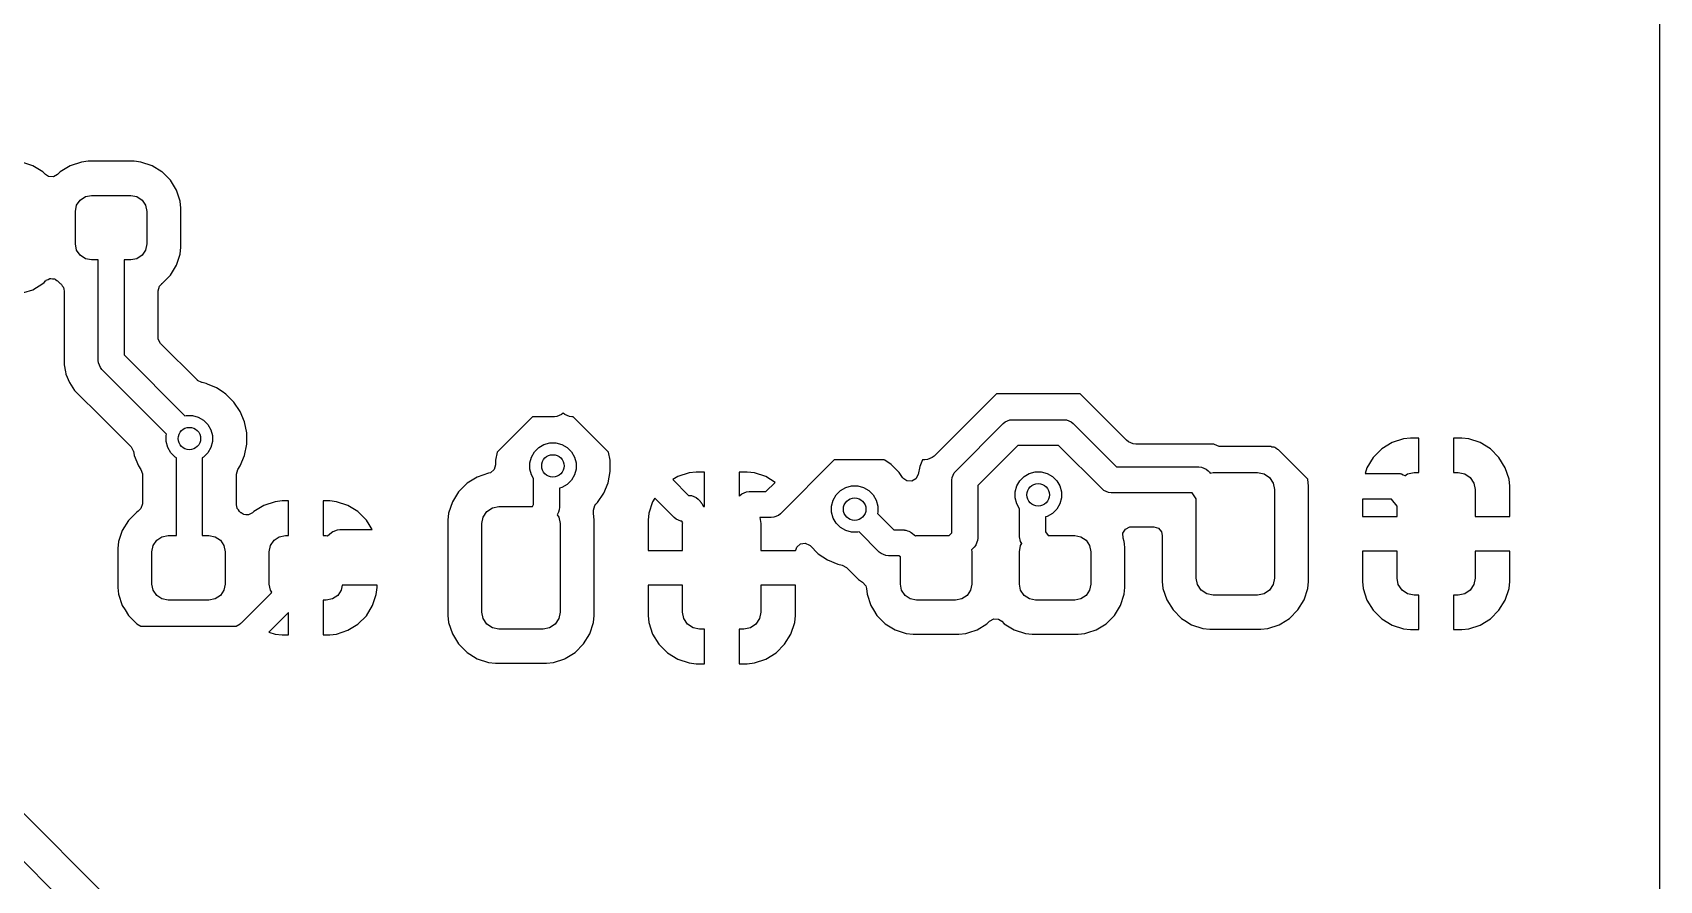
# Model space of a CAD drawing. Extents: x 2.38 to 6.32, y -6.47 to -4.51.
# Drawn here: x 5.375 to 6.316, y -5.983 to -5.492 of the extents above; entities that cross this region are included whole.
import ezdxf

# ---------------------------------------------------------------- set-up
doc = ezdxf.new("R2010")
doc.units = 0
doc.header["$MEASUREMENT"] = 0
doc.layers.add('BLACK', color=7, linetype='CONTINUOUS')

msp = doc.modelspace()

# ---------------------------------------------------------------- linework, layer by layer
at = {"layer": 'BLACK', "linetype": 'CONTINUOUS'}
for p, q in [((6.31593, -5.07293), (6.31593, -6.46844)), ((5.37476, -5.56918), (5.36831, -5.56704)), ((5.38049, -5.57271), (5.37476, -5.56918)), ((5.37476, -5.56918), (5.37476, -5.56918)), ((5.37476, -5.56918), (5.37476, -5.56918)), ((5.38054, -5.57275), (5.38049, -5.57271)), ((5.38202, -5.57422), (5.38054, -5.57275)), ((5.38054, -5.57275), (5.38054, -5.57275)), ((5.39051, -5.57275), (5.38904, -5.57422)), ((5.39629, -5.56918), (5.39051, -5.57275)), ((5.39051, -5.57275), (5.39051, -5.57275)), ((5.40274, -5.56704), (5.39629, -5.56918)), ((5.40672, -5.56664), (5.40274, -5.56704)), ((5.43323, -5.56664), (5.40672, -5.56664)), ((5.43721, -5.56704), (5.43323, -5.56664)), ((5.44366, -5.56918), (5.43721, -5.56704)), ((5.43721, -5.56704), (5.43721, -5.56704)), ((5.44939, -5.57271), (5.44366, -5.56918)), ((5.44366, -5.56918), (5.44366, -5.56918)), ((5.44366, -5.56918), (5.44366, -5.56918)), ((5.44944, -5.57275), (5.44939, -5.57271)), ((5.45424, -5.57755), (5.44944, -5.57275)), ((5.44944, -5.57275), (5.44944, -5.57275)), ((5.38379, -5.57537), (5.38202, -5.57422)), ((5.38658, -5.57556), (5.38379, -5.57537)), ((5.38904, -5.57422), (5.38658, -5.57556)), ((5.45781, -5.58333), (5.45424, -5.57755)), ((5.45424, -5.57755), (5.45424, -5.57755)), ((5.45424, -5.57755), (5.45424, -5.57755)), ((5.40002, -5.59211), (5.40205, -5.58908)), ((5.40205, -5.58908), (5.40508, -5.58705)), ((5.40508, -5.58705), (5.40866, -5.58634)), ((5.40866, -5.58634), (5.4313, -5.58634)), ((5.4313, -5.58634), (5.43487, -5.58705)), ((5.43487, -5.58705), (5.43791, -5.58908)), ((5.43791, -5.58908), (5.43993, -5.59211)), ((5.45994, -5.58978), (5.45781, -5.58333)), ((5.45781, -5.58333), (5.45781, -5.58333)), ((5.45781, -5.58333), (5.45781, -5.58333)), ((5.46035, -5.59373), (5.45994, -5.58978)), ((5.39931, -5.59569), (5.40002, -5.59211)), ((5.39931, -5.61439), (5.39931, -5.59569)), ((5.43993, -5.59211), (5.44065, -5.59569)), ((5.44065, -5.59569), (5.44065, -5.61439)), ((5.46035, -5.59376), (5.46035, -5.59373)), ((5.46035, -5.61633), (5.46035, -5.59376)), ((5.40002, -5.61797), (5.39931, -5.61439)), ((5.40205, -5.62101), (5.40002, -5.61797)), ((5.43993, -5.61797), (5.43791, -5.62101)), ((5.44065, -5.61439), (5.43993, -5.61797)), ((5.45994, -5.62031), (5.46035, -5.61633)), ((5.40508, -5.62303), (5.40205, -5.62101)), ((5.40866, -5.62374), (5.40508, -5.62303)), ((5.41248, -5.62374), (5.40866, -5.62374)), ((5.41248, -5.68181), (5.41248, -5.62374)), ((5.4313, -5.62374), (5.42748, -5.62374)), ((5.42748, -5.62374), (5.42748, -5.67871)), ((5.43487, -5.62303), (5.4313, -5.62374)), ((5.43791, -5.62101), (5.43487, -5.62303)), ((5.45424, -5.63254), (5.45781, -5.62676)), ((5.45781, -5.62676), (5.45994, -5.62031)), ((5.37476, -5.64091), (5.38054, -5.63734)), ((5.38054, -5.63734), (5.38116, -5.63672)), ((5.38116, -5.63672), (5.38202, -5.63586)), ((5.38202, -5.63586), (5.38226, -5.63573)), ((5.38226, -5.63573), (5.38242, -5.6355)), ((5.38242, -5.6355), (5.38347, -5.63507)), ((5.38347, -5.63507), (5.38447, -5.63452)), ((5.38447, -5.63452), (5.38475, -5.63454)), ((5.38475, -5.63454), (5.385, -5.63444)), ((5.385, -5.63444), (5.38612, -5.63464)), ((5.38612, -5.63464), (5.38726, -5.63472)), ((5.38726, -5.63472), (5.38755, -5.6349)), ((5.38755, -5.6349), (5.38775, -5.63494)), ((5.38775, -5.63494), (5.38862, -5.63557)), ((5.38862, -5.63557), (5.38891, -5.63574)), ((5.38891, -5.63574), (5.38898, -5.6358)), ((5.38898, -5.6358), (5.39051, -5.63734)), ((5.39051, -5.63734), (5.39084, -5.63754)), ((5.39084, -5.63754), (5.3912, -5.63788)), ((5.3912, -5.63788), (5.39167, -5.63867)), ((5.39167, -5.63867), (5.39228, -5.63936)), ((5.44718, -5.6415), (5.44797, -5.63882)), ((5.44797, -5.63882), (5.44925, -5.63756)), ((5.44921, -5.63752), (5.44944, -5.63734)), ((5.44925, -5.63756), (5.44921, -5.63752)), ((5.44944, -5.63734), (5.45424, -5.63254)), ((5.44944, -5.63734), (5.44944, -5.63734)), ((5.36956, -5.64263), (5.37476, -5.64091)), ((5.39228, -5.63936), (5.39242, -5.63994)), ((5.39242, -5.63994), (5.39262, -5.64028)), ((5.39262, -5.64028), (5.3926, -5.64075)), ((5.3926, -5.64075), (5.39277, -5.6415)), ((5.39277, -5.6415), (5.39277, -5.68449)), ((5.44718, -5.66849), (5.44718, -5.6415)), ((5.44729, -5.66955), (5.44718, -5.66849)), ((5.44863, -5.672), (5.44729, -5.66955)), ((5.46995, -5.69332), (5.44863, -5.672)), ((5.39277, -5.68449), (5.39357, -5.68848)), ((5.41262, -5.68328), (5.41248, -5.68181)), ((5.41374, -5.68598), (5.41262, -5.68328)), ((5.41467, -5.68712), (5.41374, -5.68598)), ((5.42748, -5.67871), (5.46269, -5.71392)), ((5.39357, -5.68848), (5.39357, -5.68848)), ((5.39357, -5.68848), (5.3938, -5.68968)), ((5.3938, -5.68968), (5.39382, -5.68975)), ((5.39382, -5.68975), (5.39587, -5.6947)), ((5.39587, -5.6947), (5.39885, -5.69916)), ((5.45208, -5.72453), (5.41467, -5.68712)), ((5.47002, -5.69338), (5.46995, -5.69332)), ((5.47249, -5.69468), (5.47002, -5.69338)), ((5.47269, -5.69471), (5.47249, -5.69468)), ((5.47494, -5.69516), (5.47269, -5.69471)), ((5.47582, -5.69553), (5.47494, -5.69516)), ((5.47494, -5.69516), (5.47494, -5.69516)), ((5.47494, -5.69516), (5.47494, -5.69516)), ((5.48098, -5.69766), (5.47582, -5.69553)), ((5.39885, -5.69916), (5.41519, -5.7155)), ((5.48414, -5.69978), (5.48098, -5.69766)), ((5.48642, -5.7013), (5.48414, -5.69978)), ((5.49104, -5.70592), (5.48642, -5.7013)), ((5.48642, -5.7013), (5.48642, -5.7013)), ((5.93222, -5.70116), (5.89619, -5.73719)), ((5.98068, -5.70116), (5.93222, -5.70116)), ((6.00761, -5.72808), (5.98068, -5.70116)), ((5.46269, -5.71392), (5.46349, -5.71371)), ((5.46349, -5.71371), (5.46701, -5.71371)), ((5.46701, -5.71371), (5.47042, -5.71462)), ((5.49468, -5.71136), (5.49104, -5.70592)), ((5.49104, -5.70592), (5.49104, -5.70592)), ((5.49718, -5.71741), (5.49468, -5.71136)), ((5.66381, -5.71441), (5.64336, -5.73486)), ((5.67648, -5.71441), (5.66381, -5.71441)), ((5.67794, -5.71427), (5.67648, -5.71441)), ((5.68064, -5.71315), (5.67794, -5.71427)), ((5.68156, -5.7124), (5.68064, -5.71315)), ((5.68247, -5.71315), (5.68156, -5.7124)), ((5.68518, -5.71427), (5.68247, -5.71315)), ((5.68664, -5.71441), (5.68518, -5.71427)), ((5.68742, -5.71441), (5.68664, -5.71441)), ((5.70787, -5.73486), (5.68742, -5.71441)), ((5.41519, -5.7155), (5.43148, -5.73179)), ((5.47042, -5.71462), (5.47347, -5.71638)), ((5.47347, -5.71638), (5.47596, -5.71887)), ((5.47596, -5.71887), (5.47772, -5.72192)), ((5.47772, -5.72192), (5.47864, -5.72533)), ((5.49846, -5.72382), (5.49718, -5.71741)), ((5.49846, -5.73036), (5.49846, -5.72382)), ((5.90874, -5.74585), (5.93624, -5.71835)), ((5.93624, -5.71835), (5.93737, -5.71742)), ((5.93737, -5.71742), (5.94008, -5.7163)), ((5.94008, -5.7163), (5.94154, -5.71616)), ((5.94154, -5.71616), (5.97137, -5.71616)), ((5.97137, -5.71616), (5.97283, -5.7163)), ((5.97283, -5.7163), (5.97553, -5.71742)), ((5.97553, -5.71742), (5.97667, -5.71835)), ((5.97667, -5.71835), (6.00176, -5.74345)), ((5.43148, -5.73179), (5.43282, -5.73424)), ((5.45187, -5.72533), (5.45208, -5.72453)), ((5.45187, -5.72885), (5.45187, -5.72533)), ((5.45278, -5.73226), (5.45187, -5.72885)), ((5.45454, -5.73531), (5.45278, -5.73226)), ((5.47772, -5.73226), (5.47596, -5.73531)), ((5.47864, -5.72885), (5.47772, -5.73226)), ((5.47864, -5.72533), (5.47864, -5.72885)), ((5.49718, -5.73678), (5.49846, -5.73036)), ((5.66491, -5.7347), (5.6674, -5.7322)), ((5.6674, -5.7322), (5.67045, -5.73044)), ((5.67045, -5.73044), (5.67386, -5.72953)), ((5.67386, -5.72953), (5.67738, -5.72953)), ((5.67738, -5.72953), (5.68078, -5.73044)), ((5.68078, -5.73044), (5.68384, -5.7322)), ((5.68384, -5.7322), (5.68633, -5.7347)), ((5.94465, -5.73116), (5.92154, -5.75426)), ((5.96826, -5.73116), (5.94465, -5.73116)), ((5.99335, -5.75625), (5.96826, -5.73116)), ((6.00875, -5.72902), (6.00761, -5.72808)), ((6.01145, -5.73014), (6.00875, -5.72902)), ((6.01291, -5.73028), (6.01145, -5.73014)), ((6.05815, -5.73028), (6.01291, -5.73028)), ((6.05839, -5.73047), (6.05815, -5.73028)), ((6.06109, -5.73159), (6.05839, -5.73047)), ((6.06256, -5.73174), (6.06109, -5.73159)), ((6.09103, -5.73174), (6.06256, -5.73174)), ((6.0916, -5.73197), (6.09103, -5.73174)), ((6.09288, -5.7321), (6.0916, -5.73197)), ((6.09336, -5.7323), (6.09288, -5.7321)), ((6.09397, -5.73255), (6.09336, -5.7323)), ((6.09336, -5.7323), (6.09336, -5.7323)), ((6.09497, -5.73337), (6.09397, -5.73255)), ((6.15528, -5.73305), (6.15035, -5.73798)), ((6.16122, -5.72939), (6.15528, -5.73305)), ((6.15528, -5.73305), (6.15528, -5.73305)), ((6.16784, -5.72719), (6.16122, -5.72939)), ((6.17192, -5.72678), (6.16784, -5.72719)), ((6.16784, -5.72719), (6.16784, -5.72719)), ((6.17671, -5.72678), (6.17192, -5.72678)), ((6.17671, -5.74678), (6.17671, -5.72678)), ((6.20149, -5.72678), (6.19671, -5.72678)), ((6.19671, -5.72678), (6.19671, -5.74678)), ((6.20558, -5.72719), (6.20149, -5.72678)), ((6.2122, -5.72939), (6.20558, -5.72719)), ((6.20558, -5.72719), (6.20558, -5.72719)), ((6.21814, -5.73305), (6.2122, -5.72939)), ((6.22307, -5.73798), (6.21814, -5.73305)), ((6.21814, -5.73305), (6.21814, -5.73305)), ((5.43282, -5.73424), (5.43284, -5.73433)), ((5.43284, -5.73433), (5.43332, -5.73678)), ((5.43332, -5.73678), (5.43332, -5.73678)), ((5.43332, -5.73678), (5.43332, -5.73678)), ((5.43332, -5.73678), (5.43583, -5.74282)), ((5.45703, -5.7378), (5.45454, -5.73531)), ((5.45775, -5.73822), (5.45703, -5.7378)), ((5.45775, -5.78319), (5.45775, -5.73822)), ((5.47347, -5.7378), (5.47275, -5.73822)), ((5.47275, -5.73822), (5.47275, -5.78319)), ((5.47596, -5.73531), (5.47347, -5.7378)), ((5.49468, -5.74282), (5.49718, -5.73678)), ((5.64241, -5.74229), (5.64163, -5.74497)), ((5.64336, -5.73486), (5.64241, -5.73964)), ((5.64241, -5.73964), (5.64241, -5.74229)), ((5.66223, -5.74115), (5.66315, -5.73775)), ((5.66223, -5.74468), (5.66223, -5.74115)), ((5.66315, -5.73775), (5.66491, -5.7347)), ((5.68633, -5.7347), (5.68809, -5.73775)), ((5.68809, -5.73775), (5.689, -5.74115)), ((5.689, -5.74115), (5.689, -5.74468)), ((5.70882, -5.73964), (5.70787, -5.73486)), ((5.70882, -5.74618), (5.70882, -5.73964)), ((5.83843, -5.73939), (5.80722, -5.77059)), ((5.86735, -5.73939), (5.83843, -5.73939)), ((5.86773, -5.73964), (5.86735, -5.73939)), ((5.8714, -5.74209), (5.86773, -5.73964)), ((5.87602, -5.74672), (5.8714, -5.74209)), ((5.8714, -5.74209), (5.8714, -5.74209)), ((5.88947, -5.73939), (5.88788, -5.74322)), ((5.89089, -5.73939), (5.88947, -5.73939)), ((5.89235, -5.73924), (5.89089, -5.73939)), ((5.89505, -5.73812), (5.89235, -5.73924)), ((5.89619, -5.73719), (5.89505, -5.73812)), ((6.09553, -5.7336), (6.09497, -5.73337)), ((6.11248, -5.75056), (6.09553, -5.7336)), ((6.15035, -5.73798), (6.14668, -5.74392)), ((6.15035, -5.73798), (6.15035, -5.73798)), ((6.22673, -5.74392), (6.22307, -5.73798)), ((6.22307, -5.73798), (6.22307, -5.73798)), ((5.43583, -5.74282), (5.43583, -5.74282)), ((5.43583, -5.74282), (5.43583, -5.74282)), ((5.43583, -5.74282), (5.43721, -5.74489)), ((5.43721, -5.74489), (5.43805, -5.74756)), ((5.43805, -5.74756), (5.43805, -5.74765)), ((5.43805, -5.74765), (5.43805, -5.76483)), ((5.49246, -5.74765), (5.49324, -5.74497)), ((5.49246, -5.76544), (5.49246, -5.74765)), ((5.49324, -5.74497), (5.49329, -5.7449)), ((5.49329, -5.7449), (5.49468, -5.74282)), ((5.63181, -5.74934), (5.62593, -5.75297)), ((5.63837, -5.74717), (5.63181, -5.74934)), ((5.63849, -5.74714), (5.63837, -5.74717)), ((5.63951, -5.74681), (5.63849, -5.74714)), ((5.64163, -5.74497), (5.63951, -5.74681)), ((5.66315, -5.74808), (5.66223, -5.74468)), ((5.66437, -5.75019), (5.66315, -5.74808)), ((5.66437, -5.76529), (5.66437, -5.75019)), ((5.68633, -5.75113), (5.68384, -5.75362)), ((5.68809, -5.74808), (5.68633, -5.75113)), ((5.689, -5.74468), (5.68809, -5.74808)), ((5.70755, -5.7526), (5.70882, -5.74618)), ((5.74783, -5.74907), (5.74503, -5.7508)), ((5.74503, -5.7508), (5.75415, -5.75993)), ((5.75445, -5.74688), (5.74783, -5.74907)), ((5.75854, -5.74646), (5.75445, -5.74688)), ((5.75445, -5.74688), (5.75445, -5.74688)), ((5.76332, -5.74646), (5.75854, -5.74646)), ((5.76332, -5.76646), (5.76332, -5.74646)), ((5.78811, -5.74646), (5.78332, -5.74646)), ((5.78332, -5.74646), (5.78332, -5.76047)), ((5.79219, -5.74688), (5.78811, -5.74646)), ((5.79882, -5.74907), (5.79219, -5.74688)), ((5.79219, -5.74688), (5.79219, -5.74688)), ((5.8042, -5.7524), (5.79882, -5.74907)), ((5.87797, -5.74964), (5.87602, -5.74672)), ((5.87602, -5.74672), (5.87602, -5.74672)), ((5.87818, -5.74992), (5.87797, -5.74964)), ((5.88045, -5.75156), (5.87818, -5.74992)), ((5.88324, -5.75171), (5.88045, -5.75156)), ((5.88567, -5.75032), (5.88324, -5.75171)), ((5.88696, -5.74785), (5.88567, -5.75032)), ((5.88788, -5.74322), (5.88696, -5.74785)), ((5.88788, -5.74322), (5.88788, -5.74322)), ((5.90654, -5.75115), (5.90669, -5.74969)), ((5.90654, -5.78157), (5.90654, -5.75115)), ((5.90669, -5.74969), (5.90781, -5.74699)), ((5.90781, -5.74699), (5.90874, -5.74585)), ((5.94398, -5.75449), (5.94574, -5.75144)), ((5.94574, -5.75144), (5.94823, -5.74895)), ((5.94823, -5.74895), (5.95129, -5.74719)), ((5.95129, -5.74719), (5.95469, -5.74627)), ((5.95469, -5.74627), (5.95821, -5.74627)), ((5.95821, -5.74627), (5.96162, -5.74719)), ((5.96162, -5.74719), (5.96467, -5.74895)), ((5.96467, -5.74895), (5.96716, -5.75144)), ((5.96716, -5.75144), (5.96893, -5.75449)), ((6.00176, -5.74345), (6.04943, -5.74345)), ((6.04943, -5.74345), (6.05089, -5.74359)), ((6.05089, -5.74359), (6.0536, -5.74471)), ((6.0536, -5.74471), (6.05473, -5.74565)), ((6.05473, -5.74565), (6.05502, -5.74593)), ((6.05502, -5.74593), (6.05548, -5.7465)), ((6.05548, -5.7465), (6.05594, -5.74705)), ((6.05594, -5.74705), (6.05599, -5.74713)), ((6.05599, -5.74713), (6.05777, -5.74678)), ((6.05777, -5.74678), (6.08336, -5.74678)), ((6.08336, -5.74678), (6.08713, -5.74752)), ((6.08713, -5.74752), (6.09032, -5.74966)), ((6.09032, -5.74966), (6.09246, -5.75285)), ((6.1125, -5.7506), (6.11248, -5.75056)), ((6.11291, -5.75463), (6.1125, -5.7506)), ((6.14668, -5.74392), (6.14559, -5.74723)), ((6.14559, -5.74723), (6.16441, -5.74723)), ((6.16441, -5.74723), (6.16587, -5.74737)), ((6.16587, -5.74737), (6.16624, -5.74752)), ((6.16624, -5.74752), (6.16663, -5.74756)), ((6.16663, -5.74756), (6.16758, -5.74808)), ((6.16758, -5.74808), (6.16858, -5.74849)), ((6.16858, -5.74849), (6.16863, -5.74854)), ((6.16863, -5.74854), (6.17015, -5.74752)), ((6.17015, -5.74752), (6.17391, -5.74678)), ((6.17391, -5.74678), (6.17671, -5.74678)), ((6.19671, -5.74678), (6.1995, -5.74678)), ((6.1995, -5.74678), (6.20327, -5.74752)), ((6.20327, -5.74752), (6.20646, -5.74966)), ((6.20646, -5.74966), (6.2086, -5.75285)), ((6.22893, -5.75054), (6.22673, -5.74392)), ((6.22935, -5.75463), (6.22893, -5.75054)), ((6.22893, -5.75054), (6.22893, -5.75054)), ((5.62105, -5.75785), (5.61742, -5.76373)), ((5.62593, -5.75297), (5.62105, -5.75785)), ((5.62105, -5.75785), (5.62105, -5.75785)), ((5.62593, -5.75297), (5.62593, -5.75297)), ((5.68078, -5.75539), (5.67937, -5.75577)), ((5.67937, -5.75577), (5.67937, -5.7668)), ((5.68384, -5.75362), (5.68078, -5.75539)), ((5.70141, -5.76408), (5.70504, -5.75864)), ((5.70504, -5.75864), (5.70755, -5.7526)), ((5.75415, -5.75993), (5.75433, -5.75993)), ((5.75433, -5.75993), (5.75579, -5.76007)), ((5.75579, -5.76007), (5.75849, -5.76119)), ((5.75849, -5.76119), (5.75963, -5.76213)), ((5.78332, -5.76047), (5.78381, -5.75998)), ((5.78381, -5.75998), (5.78495, -5.75905)), ((5.78495, -5.75905), (5.78498, -5.75904)), ((5.78498, -5.75904), (5.78765, -5.75793)), ((5.78765, -5.75793), (5.78911, -5.75779)), ((5.78911, -5.75779), (5.79881, -5.75779)), ((5.79881, -5.75779), (5.8042, -5.7524)), ((5.83776, -5.76272), (5.83952, -5.75967)), ((5.83952, -5.75967), (5.84201, -5.75718)), ((5.84201, -5.75718), (5.84507, -5.75541)), ((5.84507, -5.75541), (5.84847, -5.7545)), ((5.84847, -5.7545), (5.85199, -5.7545)), ((5.85199, -5.7545), (5.8554, -5.75541)), ((5.8554, -5.75541), (5.85845, -5.75718)), ((5.85845, -5.75718), (5.86094, -5.75967)), ((5.86094, -5.75967), (5.8627, -5.76272)), ((5.92154, -5.75426), (5.92154, -5.78461)), ((5.94307, -5.7579), (5.94398, -5.75449)), ((5.94307, -5.76142), (5.94307, -5.7579)), ((5.94398, -5.76482), (5.94307, -5.76142)), ((5.96893, -5.75449), (5.96984, -5.7579)), ((5.96984, -5.76142), (5.96893, -5.76482)), ((5.96984, -5.7579), (5.96984, -5.76142)), ((5.99449, -5.75718), (5.99335, -5.75625)), ((5.99719, -5.7583), (5.99449, -5.75718)), ((5.99866, -5.75845), (5.99719, -5.7583)), ((6.04553, -5.75845), (5.99866, -5.75845)), ((6.04793, -5.76201), (6.04553, -5.75845)), ((6.09246, -5.75285), (6.0932, -5.75662)), ((6.0932, -5.75662), (6.0932, -5.8078)), ((6.11291, -5.75465), (6.11291, -5.75463)), ((6.11291, -5.78188), (6.11291, -5.75465)), ((6.2086, -5.75285), (6.20935, -5.75662)), ((6.20935, -5.75662), (6.20935, -5.77221)), ((6.22935, -5.77221), (6.22935, -5.75463)), ((5.4348, -5.7696), (5.43, -5.7744)), ((5.43481, -5.7696), (5.4348, -5.7696)), ((5.43569, -5.76905), (5.43481, -5.7696)), ((5.43726, -5.76751), (5.43569, -5.76905)), ((5.43805, -5.76483), (5.43726, -5.76751)), ((5.49266, -5.76633), (5.49246, -5.76544)), ((5.49266, -5.76685), (5.49266, -5.76633)), ((5.49284, -5.76712), (5.49266, -5.76685)), ((5.49294, -5.76758), (5.49284, -5.76712)), ((5.49363, -5.76834), (5.49294, -5.76758)), ((5.49418, -5.76919), (5.49363, -5.76834)), ((5.49448, -5.76945), (5.49418, -5.76919)), ((5.49471, -5.7696), (5.49448, -5.76945)), ((5.49513, -5.77001), (5.49471, -5.7696)), ((5.49527, -5.77013), (5.49513, -5.77001)), ((5.4959, -5.77051), (5.49527, -5.77013)), ((5.49646, -5.77089), (5.4959, -5.77051)), ((5.49659, -5.77091), (5.49646, -5.77089)), ((5.50065, -5.77063), (5.49956, -5.77122)), ((5.50177, -5.77011), (5.50065, -5.77063)), ((5.50186, -5.76997), (5.50177, -5.77011)), ((5.50202, -5.76988), (5.50186, -5.76997)), ((5.50253, -5.76936), (5.50202, -5.76988)), ((5.50837, -5.76576), (5.50253, -5.76936)), ((5.50253, -5.76936), (5.50253, -5.76936)), ((5.51489, -5.7636), (5.50837, -5.76576)), ((5.51891, -5.76319), (5.51489, -5.7636)), ((5.51489, -5.7636), (5.51489, -5.7636)), ((5.52267, -5.76319), (5.51891, -5.76319)), ((5.52267, -5.78319), (5.52267, -5.76319)), ((5.54644, -5.76319), (5.54267, -5.76319)), ((5.54267, -5.76319), (5.54267, -5.78319)), ((5.55046, -5.7636), (5.54644, -5.76319)), ((5.55697, -5.76576), (5.55046, -5.7636)), ((5.55046, -5.7636), (5.55046, -5.7636)), ((5.56281, -5.76936), (5.55697, -5.76576)), ((5.56766, -5.77421), (5.56281, -5.76936)), ((5.56281, -5.76936), (5.56281, -5.76936)), ((5.61525, -5.77029), (5.61484, -5.77433)), ((5.61742, -5.76373), (5.61525, -5.77029)), ((5.61525, -5.77029), (5.61525, -5.77029)), ((5.63529, -5.77254), (5.63743, -5.76934)), ((5.63743, -5.76934), (5.64062, -5.76721)), ((5.64062, -5.76721), (5.64439, -5.76646)), ((5.64439, -5.76646), (5.66388, -5.76646)), ((5.66388, -5.76646), (5.66437, -5.76529)), ((5.67878, -5.76969), (5.67816, -5.77118)), ((5.67922, -5.76829), (5.67878, -5.76969)), ((5.67937, -5.7668), (5.67922, -5.76826)), ((5.67922, -5.76826), (5.67922, -5.76828)), ((5.67922, -5.76828), (5.67922, -5.76829)), ((5.69907, -5.76847), (5.69986, -5.76579)), ((5.69907, -5.76965), (5.69907, -5.76847)), ((5.6991, -5.77014), (5.69907, -5.76965)), ((5.69911, -5.77029), (5.6991, -5.77014)), ((5.6991, -5.77014), (5.6991, -5.77014)), ((5.69952, -5.77431), (5.69911, -5.77029)), ((5.69911, -5.77029), (5.69911, -5.77029)), ((5.69986, -5.76579), (5.70052, -5.76497)), ((5.70052, -5.76497), (5.70141, -5.76408)), ((5.7311, -5.77023), (5.73069, -5.77431)), ((5.7333, -5.76361), (5.7311, -5.77023)), ((5.7311, -5.77023), (5.7311, -5.77023)), ((5.73456, -5.76155), (5.7333, -5.76361)), ((5.74574, -5.77273), (5.73456, -5.76155)), ((5.75963, -5.76213), (5.76045, -5.76294)), ((5.76045, -5.76294), (5.76078, -5.76335)), ((5.76078, -5.76335), (5.76092, -5.76346)), ((5.76092, -5.76346), (5.76114, -5.76378)), ((5.76114, -5.76378), (5.76138, -5.76408)), ((5.76138, -5.76408), (5.76145, -5.76425)), ((5.76145, -5.76425), (5.76174, -5.76468)), ((5.76174, -5.76468), (5.7627, -5.76646)), ((5.7627, -5.76646), (5.76332, -5.76646)), ((5.80722, -5.77059), (5.80608, -5.77152)), ((5.83685, -5.76612), (5.83776, -5.76272)), ((5.83685, -5.76965), (5.83685, -5.76612)), ((5.83776, -5.77305), (5.83685, -5.76965)), ((5.8627, -5.76272), (5.86362, -5.76612)), ((5.86362, -5.76965), (5.8634, -5.77045)), ((5.8634, -5.77045), (5.87288, -5.77993)), ((5.86362, -5.76612), (5.86362, -5.76965)), ((5.94562, -5.76767), (5.94398, -5.76482)), ((5.94562, -5.78351), (5.94562, -5.76767)), ((5.96467, -5.77037), (5.96162, -5.77213)), ((5.96716, -5.76788), (5.96467, -5.77037)), ((5.96893, -5.76482), (5.96716, -5.76788)), ((6.04793, -5.8078), (6.04793, -5.76201)), ((6.14407, -5.76223), (6.14407, -5.77221)), ((6.16084, -5.76223), (6.14407, -5.76223)), ((6.16407, -5.76621), (6.16084, -5.76223)), ((6.16407, -5.77221), (6.16407, -5.76621)), ((5.42644, -5.78018), (5.4243, -5.78663)), ((5.43, -5.7744), (5.42644, -5.78018)), ((5.43, -5.7744), (5.43, -5.7744)), ((5.49677, -5.77102), (5.49659, -5.77091)), ((5.49801, -5.77111), (5.49677, -5.77102)), ((5.49923, -5.77128), (5.49801, -5.77111)), ((5.49939, -5.77121), (5.49923, -5.77128)), ((5.49956, -5.77122), (5.49939, -5.77121)), ((5.54841, -5.78086), (5.55095, -5.7798)), ((5.55095, -5.7798), (5.55241, -5.77966)), ((5.55241, -5.77966), (5.57102, -5.77966)), ((5.56766, -5.77422), (5.56766, -5.77421)), ((5.56774, -5.77433), (5.56766, -5.77422)), ((5.56927, -5.77681), (5.56774, -5.77433)), ((5.57102, -5.77966), (5.56927, -5.77681)), ((5.61484, -5.77433), (5.61484, -5.82945)), ((5.63454, -5.7763), (5.63529, -5.77254)), ((5.63454, -5.82748), (5.63454, -5.7763)), ((5.67816, -5.77118), (5.67907, -5.77254)), ((5.67907, -5.77254), (5.67982, -5.7763)), ((5.67982, -5.7763), (5.67982, -5.82748)), ((5.69952, -5.77433), (5.69952, -5.77431)), ((5.69952, -5.77444), (5.69952, -5.77433)), ((5.69952, -5.80984), (5.69952, -5.77444)), ((5.73069, -5.77431), (5.73069, -5.79189)), ((5.74688, -5.77367), (5.74574, -5.77273)), ((5.74958, -5.77479), (5.74688, -5.77367)), ((5.75018, -5.77484), (5.74958, -5.77479)), ((5.75076, -5.77591), (5.75018, -5.77484)), ((5.75069, -5.7763), (5.75076, -5.77591)), ((5.75069, -5.79189), (5.75069, -5.7763)), ((5.80192, -5.77279), (5.79526, -5.77279)), ((5.79526, -5.77279), (5.79596, -5.7763)), ((5.79596, -5.7763), (5.79596, -5.79189)), ((5.80338, -5.77264), (5.80192, -5.77279)), ((5.80608, -5.77152), (5.80338, -5.77264)), ((5.83952, -5.7761), (5.83776, -5.77305)), ((5.84201, -5.7786), (5.83952, -5.7761)), ((5.84507, -5.78036), (5.84201, -5.7786)), ((5.87288, -5.77993), (5.87836, -5.77993)), ((5.87836, -5.77993), (5.87869, -5.77996)), ((5.87869, -5.77996), (5.87883, -5.77994)), ((5.87883, -5.77994), (5.87902, -5.77999)), ((5.87902, -5.77999), (5.87983, -5.78007)), ((5.87983, -5.78007), (5.88072, -5.78044)), ((5.96162, -5.77213), (5.96062, -5.7724)), ((5.96062, -5.7724), (5.96062, -5.78111)), ((6.00546, -5.78188), (6.00689, -5.77948)), ((6.00689, -5.77948), (6.00939, -5.77823)), ((6.00939, -5.77823), (6.01027, -5.77815)), ((6.01027, -5.77815), (6.02326, -5.77815)), ((6.02326, -5.77815), (6.02595, -5.77894)), ((6.02595, -5.77894), (6.02778, -5.78105)), ((6.14407, -5.77221), (6.16407, -5.77221)), ((6.20935, -5.77221), (6.22935, -5.77221)), ((5.4243, -5.78663), (5.42389, -5.79061)), ((5.4243, -5.78663), (5.4243, -5.78663)), ((5.4436, -5.79254), (5.44431, -5.78897)), ((5.44431, -5.78897), (5.44634, -5.78593)), ((5.44634, -5.78593), (5.44937, -5.7839)), ((5.44937, -5.7839), (5.45295, -5.78319)), ((5.45295, -5.78319), (5.45775, -5.78319)), ((5.47275, -5.78319), (5.47657, -5.78319)), ((5.47657, -5.78319), (5.48015, -5.7839)), ((5.48015, -5.7839), (5.48318, -5.78593)), ((5.48318, -5.78593), (5.48521, -5.78897)), ((5.48521, -5.78897), (5.48592, -5.79254)), ((5.51151, -5.79254), (5.51222, -5.78897)), ((5.51222, -5.78897), (5.51425, -5.78593)), ((5.51425, -5.78593), (5.51728, -5.7839)), ((5.51728, -5.7839), (5.52086, -5.78319)), ((5.52086, -5.78319), (5.52267, -5.78319)), ((5.54267, -5.78319), (5.54448, -5.78319)), ((5.54448, -5.78319), (5.5451, -5.78332)), ((5.5451, -5.78332), (5.54754, -5.78151)), ((5.54754, -5.78151), (5.54825, -5.78092)), ((5.54825, -5.78092), (5.54841, -5.78086)), ((5.81675, -5.78987), (5.81886, -5.78804)), ((5.81886, -5.78804), (5.82163, -5.78764)), ((5.82163, -5.78764), (5.82417, -5.7888)), ((5.82417, -5.7888), (5.82443, -5.78904)), ((5.82443, -5.78904), (5.82907, -5.79368)), ((5.84847, -5.78127), (5.84507, -5.78036)), ((5.85199, -5.78127), (5.84847, -5.78127)), ((5.8528, -5.78106), (5.85199, -5.78127)), ((5.86447, -5.79273), (5.8528, -5.78106)), ((5.88072, -5.78044), (5.88166, -5.78069)), ((5.88166, -5.78069), (5.88235, -5.78112)), ((5.88235, -5.78112), (5.88253, -5.78119)), ((5.88253, -5.78119), (5.88263, -5.78129)), ((5.88263, -5.78129), (5.88291, -5.78146)), ((5.88291, -5.78146), (5.88535, -5.78333)), ((5.88535, -5.78333), (5.88602, -5.78319)), ((5.88602, -5.78319), (5.90498, -5.78319)), ((5.90498, -5.78319), (5.90654, -5.78157)), ((5.92028, -5.78878), (5.91935, -5.78992)), ((5.92036, -5.78859), (5.92028, -5.78878)), ((5.9214, -5.78608), (5.92036, -5.78859)), ((5.92154, -5.78461), (5.9214, -5.78608)), ((5.94557, -5.79254), (5.94628, -5.78897)), ((5.94564, -5.78367), (5.94562, -5.78351)), ((5.94563, -5.78374), (5.94564, -5.78367)), ((5.94566, -5.78389), (5.94563, -5.78374)), ((5.94577, -5.78498), (5.94566, -5.78389)), ((5.94609, -5.78576), (5.94577, -5.78498)), ((5.94628, -5.78659), (5.94609, -5.78576)), ((5.94683, -5.78754), (5.94628, -5.78659)), ((5.94628, -5.78897), (5.94701, -5.78786)), ((5.94689, -5.78768), (5.94683, -5.78754)), ((5.94694, -5.78773), (5.94689, -5.78768)), ((5.94701, -5.78786), (5.94694, -5.78773)), ((5.96062, -5.78111), (5.96211, -5.78319)), ((5.96211, -5.78319), (5.97756, -5.78319)), ((5.97756, -5.78319), (5.98113, -5.7839)), ((5.98113, -5.7839), (5.98417, -5.78593)), ((5.98417, -5.78593), (5.98619, -5.78897)), ((5.98619, -5.78897), (5.98691, -5.79254)), ((6.00556, -5.78467), (6.00546, -5.78188)), ((6.0062, -5.78663), (6.00556, -5.78467)), ((6.00635, -5.78804), (6.0062, -5.78663)), ((6.00657, -5.79024), (6.00635, -5.78804)), ((6.02778, -5.78105), (6.02822, -5.78311)), ((6.02822, -5.78311), (6.02822, -5.80977)), ((6.11291, -5.80977), (6.11291, -5.78188)), ((5.42389, -5.79061), (5.42389, -5.81318)), ((5.4436, -5.81124), (5.4436, -5.79254)), ((5.48592, -5.79254), (5.48592, -5.81124)), ((5.51151, -5.81124), (5.51151, -5.79254)), ((5.73069, -5.79189), (5.75069, -5.79189)), ((5.79596, -5.79189), (5.81596, -5.79189)), ((5.81596, -5.79189), (5.81623, -5.79162)), ((5.81623, -5.79162), (5.81675, -5.78987)), ((5.82907, -5.79368), (5.82907, -5.79368)), ((5.82907, -5.79368), (5.8345, -5.79731)), ((5.8345, -5.79731), (5.84055, -5.79981)), ((5.86561, -5.79367), (5.86447, -5.79273)), ((5.86831, -5.79479), (5.86561, -5.79367)), ((5.86978, -5.79493), (5.86831, -5.79479)), ((5.87583, -5.79493), (5.86978, -5.79493)), ((5.87667, -5.79557), (5.87583, -5.79493)), ((5.87667, -5.81124), (5.87667, -5.79557)), ((5.91912, -5.79014), (5.9178, -5.79151)), ((5.9178, -5.79151), (5.91801, -5.79254)), ((5.91801, -5.79254), (5.91801, -5.81124)), ((5.91935, -5.78992), (5.91912, -5.79014)), ((5.94557, -5.81124), (5.94557, -5.79254)), ((5.98691, -5.79254), (5.98691, -5.81124)), ((6.00661, -5.79061), (6.00657, -5.79024)), ((6.00661, -5.81318), (6.00661, -5.79061)), ((6.16407, -5.79221), (6.14407, -5.79221)), ((6.14407, -5.79221), (6.14407, -5.80979)), ((6.16407, -5.8078), (6.16407, -5.79221)), ((6.22935, -5.79221), (6.20935, -5.79221)), ((6.20935, -5.79221), (6.20935, -5.8078)), ((6.22935, -5.80979), (6.22935, -5.79221)), ((5.20596, -5.80842), (5.74625, -6.3487)), ((5.84055, -5.79981), (5.84299, -5.8003)), ((5.84299, -5.8003), (5.84547, -5.8016)), ((5.84547, -5.8016), (5.84553, -5.80166)), ((5.84553, -5.80166), (5.85243, -5.80856)), ((5.85243, -5.80856), (5.85243, -5.80856)), ((5.85243, -5.80856), (5.85424, -5.80977)), ((6.04868, -5.81157), (6.04793, -5.8078)), ((6.0932, -5.8078), (6.09246, -5.81157)), ((6.16482, -5.81157), (6.16407, -5.8078)), ((6.20935, -5.8078), (6.2086, -5.81157)), ((5.42389, -5.81318), (5.4243, -5.81716)), ((5.4243, -5.81716), (5.42644, -5.82361)), ((5.44431, -5.81482), (5.4436, -5.81124)), ((5.44634, -5.81786), (5.44431, -5.81482)), ((5.44937, -5.81988), (5.44634, -5.81786)), ((5.48318, -5.81786), (5.48015, -5.81988)), ((5.48521, -5.81482), (5.48318, -5.81786)), ((5.48592, -5.81124), (5.48521, -5.81482)), ((5.49548, -5.83364), (5.51263, -5.81649)), ((5.51222, -5.81482), (5.51151, -5.81124)), ((5.51297, -5.81593), (5.51222, -5.81482)), ((5.51263, -5.81649), (5.51276, -5.81627)), ((5.51276, -5.81627), (5.51283, -5.8161)), ((5.51283, -5.8161), (5.51291, -5.81603)), ((5.51291, -5.81603), (5.51297, -5.81593)), ((5.5511, -5.81786), (5.54806, -5.81988)), ((5.55312, -5.81482), (5.5511, -5.81786)), ((5.55371, -5.81189), (5.55312, -5.81482)), ((5.57383, -5.81189), (5.55371, -5.81189)), ((5.57127, -5.82373), (5.57342, -5.81722)), ((5.57342, -5.81722), (5.57383, -5.8132)), ((5.57342, -5.81722), (5.57342, -5.81722)), ((5.57383, -5.8132), (5.57383, -5.81189)), ((5.57383, -5.8132), (5.57383, -5.8132)), ((5.69952, -5.82945), (5.69952, -5.80984)), ((5.75069, -5.81189), (5.73069, -5.81189)), ((5.73069, -5.81189), (5.73069, -5.82947)), ((5.75069, -5.82748), (5.75069, -5.81189)), ((5.81596, -5.81189), (5.79596, -5.81189)), ((5.79596, -5.81189), (5.79596, -5.82748)), ((5.81596, -5.82947), (5.81596, -5.81189)), ((5.85424, -5.80977), (5.85485, -5.81017)), ((5.85485, -5.81017), (5.85664, -5.81232)), ((5.85664, -5.81232), (5.85703, -5.81379)), ((5.85703, -5.81379), (5.85737, -5.81716)), ((5.85737, -5.81716), (5.85951, -5.82361)), ((5.87738, -5.81482), (5.87667, -5.81124)), ((5.87941, -5.81786), (5.87738, -5.81482)), ((5.88244, -5.81988), (5.87941, -5.81786)), ((5.91527, -5.81786), (5.91224, -5.81988)), ((5.9173, -5.81482), (5.91527, -5.81786)), ((5.91801, -5.81124), (5.9173, -5.81482)), ((5.94628, -5.81482), (5.94557, -5.81124)), ((5.94831, -5.81786), (5.94628, -5.81482)), ((5.95134, -5.81988), (5.94831, -5.81786)), ((5.98417, -5.81786), (5.98113, -5.81988)), ((5.98619, -5.81482), (5.98417, -5.81786)), ((5.98691, -5.81124), (5.98619, -5.81482)), ((6.00407, -5.82361), (6.0062, -5.81716)), ((6.0062, -5.81716), (6.00661, -5.81318)), ((6.02822, -5.80977), (6.02864, -5.81381)), ((6.02864, -5.81381), (6.03081, -5.82037)), ((6.05081, -5.81476), (6.04868, -5.81157)), ((6.05401, -5.81689), (6.05081, -5.81476)), ((6.05777, -5.81764), (6.05401, -5.81689)), ((6.08336, -5.81764), (6.05777, -5.81764)), ((6.08713, -5.81689), (6.08336, -5.81764)), ((6.09032, -5.81476), (6.08713, -5.81689)), ((6.09246, -5.81157), (6.09032, -5.81476)), ((6.11032, -5.82037), (6.1125, -5.81381)), ((6.1125, -5.81381), (6.11291, -5.80979)), ((6.11291, -5.80979), (6.11291, -5.80977)), ((6.14407, -5.80979), (6.14449, -5.81387)), ((6.14449, -5.81387), (6.14449, -5.81387)), ((6.14449, -5.81387), (6.14668, -5.8205)), ((6.16695, -5.81476), (6.16482, -5.81157)), ((6.17015, -5.81689), (6.16695, -5.81476)), ((6.17391, -5.81764), (6.17015, -5.81689)), ((6.17671, -5.81764), (6.17391, -5.81764)), ((6.17671, -5.83764), (6.17671, -5.81764)), ((6.1995, -5.81764), (6.19671, -5.81764)), ((6.19671, -5.81764), (6.19671, -5.83764)), ((6.20327, -5.81689), (6.1995, -5.81764)), ((6.20646, -5.81476), (6.20327, -5.81689)), ((6.2086, -5.81157), (6.20646, -5.81476)), ((6.22673, -5.8205), (6.22893, -5.81387)), ((6.22893, -5.81387), (6.22935, -5.80979)), ((6.22893, -5.81387), (6.22893, -5.81387)), ((6.22935, -5.80979), (6.22935, -5.80979)), ((5.42644, -5.82361), (5.42644, -5.82361)), ((5.42644, -5.82361), (5.42644, -5.82361)), ((5.42644, -5.82361), (5.42807, -5.82625)), ((5.42807, -5.82625), (5.43, -5.82939)), ((5.45295, -5.82059), (5.44937, -5.81988)), ((5.47657, -5.82059), (5.45295, -5.82059)), ((5.48015, -5.81988), (5.47657, -5.82059)), ((5.54448, -5.82059), (5.54267, -5.82059)), ((5.54267, -5.82059), (5.54267, -5.84059)), ((5.54806, -5.81988), (5.54448, -5.82059)), ((5.56766, -5.82957), (5.57127, -5.82373)), ((5.85951, -5.82361), (5.85951, -5.82361)), ((5.85951, -5.82361), (5.85951, -5.82361)), ((5.85951, -5.82361), (5.86114, -5.82625)), ((5.86114, -5.82625), (5.86307, -5.82939)), ((5.88602, -5.82059), (5.88244, -5.81988)), ((5.90866, -5.82059), (5.88602, -5.82059)), ((5.91224, -5.81988), (5.90866, -5.82059)), ((5.95492, -5.82059), (5.95134, -5.81988)), ((5.97756, -5.82059), (5.95492, -5.82059)), ((5.98113, -5.81988), (5.97756, -5.82059)), ((6.0005, -5.82939), (6.00407, -5.82361)), ((6.03081, -5.82037), (6.03444, -5.82625)), ((6.03444, -5.82625), (6.03444, -5.82625)), ((6.03444, -5.82625), (6.03932, -5.83113)), ((6.10181, -5.83113), (6.1067, -5.82625)), ((6.1067, -5.82625), (6.11032, -5.82037)), ((6.14668, -5.8205), (6.15035, -5.82643)), ((6.15035, -5.82643), (6.15035, -5.82643)), ((6.15035, -5.82643), (6.15528, -5.83137)), ((6.21814, -5.83137), (6.22307, -5.82643)), ((6.22307, -5.82643), (6.22673, -5.8205)), ((6.22307, -5.82643), (6.22307, -5.82643)), ((5.43, -5.82939), (5.43, -5.82939)), ((5.43, -5.82939), (5.4348, -5.83419)), ((5.4348, -5.83419), (5.43481, -5.83419)), ((5.43481, -5.83419), (5.43481, -5.83419)), ((5.43481, -5.83419), (5.43714, -5.83563)), ((5.43714, -5.83563), (5.49238, -5.83563)), ((5.49238, -5.83563), (5.49471, -5.83419)), ((5.49471, -5.83419), (5.495, -5.83391)), ((5.495, -5.83391), (5.49548, -5.83364)), ((5.52267, -5.82766), (5.51133, -5.83901)), ((5.52267, -5.84059), (5.52267, -5.82766)), ((5.55697, -5.83803), (5.56281, -5.83442)), ((5.56281, -5.83442), (5.56766, -5.82957)), ((5.56281, -5.83442), (5.56281, -5.83442)), ((5.56766, -5.82957), (5.56766, -5.82957)), ((5.61484, -5.82945), (5.61525, -5.8335)), ((5.61525, -5.8335), (5.61742, -5.84006)), ((5.63529, -5.83125), (5.63454, -5.82748)), ((5.63743, -5.83444), (5.63529, -5.83125)), ((5.64062, -5.83658), (5.63743, -5.83444)), ((5.64439, -5.83733), (5.64062, -5.83658)), ((5.67374, -5.83658), (5.66998, -5.83733)), ((5.67694, -5.83444), (5.67374, -5.83658)), ((5.67907, -5.83125), (5.67694, -5.83444)), ((5.67982, -5.82748), (5.67907, -5.83125)), ((5.69694, -5.84006), (5.69911, -5.8335)), ((5.69911, -5.8335), (5.69952, -5.82947)), ((5.69952, -5.82947), (5.69952, -5.82945)), ((5.69952, -5.82945), (5.69952, -5.82945)), ((5.73069, -5.82947), (5.7311, -5.83356)), ((5.7311, -5.83356), (5.7311, -5.83356)), ((5.7311, -5.83356), (5.7333, -5.84018)), ((5.75143, -5.83125), (5.75069, -5.82748)), ((5.75357, -5.83444), (5.75143, -5.83125)), ((5.75676, -5.83658), (5.75357, -5.83444)), ((5.76053, -5.83733), (5.75676, -5.83658)), ((5.78988, -5.83658), (5.78612, -5.83733)), ((5.79308, -5.83444), (5.78988, -5.83658)), ((5.79521, -5.83125), (5.79308, -5.83444)), ((5.79596, -5.82748), (5.79521, -5.83125)), ((5.81335, -5.84018), (5.81554, -5.83356)), ((5.81554, -5.83356), (5.81596, -5.82947)), ((5.81554, -5.83356), (5.81554, -5.83356)), ((5.81596, -5.82947), (5.81596, -5.82947)), ((5.86307, -5.82939), (5.86307, -5.82939)), ((5.86307, -5.82939), (5.86788, -5.83419)), ((5.86788, -5.83419), (5.86788, -5.83419)), ((5.86788, -5.83419), (5.86788, -5.83419)), ((5.86788, -5.83419), (5.87366, -5.83776)), ((5.92102, -5.83776), (5.9268, -5.83419)), ((5.9268, -5.83419), (5.92749, -5.8335)), ((5.92749, -5.8335), (5.92828, -5.83271)), ((5.92828, -5.83271), (5.93073, -5.83137)), ((5.93073, -5.83137), (5.93352, -5.83157)), ((5.93352, -5.83157), (5.9353, -5.83271)), ((5.9353, -5.83271), (5.93677, -5.83419)), ((5.93677, -5.83419), (5.93677, -5.83419)), ((5.93677, -5.83419), (5.93677, -5.83419)), ((5.93677, -5.83419), (5.94255, -5.83776)), ((5.98992, -5.83776), (5.9957, -5.83419)), ((5.9957, -5.83419), (6.0005, -5.82939)), ((6.03932, -5.83113), (6.03932, -5.83113)), ((6.03932, -5.83113), (6.03932, -5.83113)), ((6.03932, -5.83113), (6.04123, -5.83231)), ((6.04123, -5.83231), (6.0452, -5.83476)), ((6.0452, -5.83476), (6.05176, -5.83693)), ((6.08938, -5.83693), (6.09593, -5.83476)), ((6.09593, -5.83476), (6.09686, -5.83419)), ((6.09686, -5.83419), (6.10181, -5.83113)), ((6.15528, -5.83137), (6.15528, -5.83137)), ((6.15528, -5.83137), (6.16122, -5.83503)), ((6.16122, -5.83503), (6.16784, -5.83722)), ((6.20558, -5.83722), (6.2122, -5.83503)), ((6.2122, -5.83503), (6.21814, -5.83137)), ((6.21814, -5.83137), (6.21814, -5.83137)), ((5.75829, -6.33288), (5.27111, -5.8457)), ((5.51133, -5.83901), (5.51489, -5.84018)), ((5.51489, -5.84018), (5.51489, -5.84018)), ((5.51489, -5.84018), (5.51891, -5.84059)), ((5.51891, -5.84059), (5.51891, -5.84059)), ((5.51891, -5.84059), (5.52267, -5.84059)), ((5.54267, -5.84059), (5.54644, -5.84059)), ((5.54644, -5.84059), (5.55046, -5.84018)), ((5.54644, -5.84059), (5.54644, -5.84059)), ((5.55046, -5.84018), (5.55697, -5.83803)), ((5.55046, -5.84018), (5.55046, -5.84018)), ((5.61742, -5.84006), (5.62105, -5.84594)), ((5.62105, -5.84594), (5.62105, -5.84594)), ((5.62105, -5.84594), (5.62593, -5.85082)), ((5.66998, -5.83733), (5.64439, -5.83733)), ((5.68843, -5.85082), (5.69331, -5.84594)), ((5.69331, -5.84594), (5.69694, -5.84006)), ((5.7333, -5.84018), (5.73696, -5.84612)), ((5.73696, -5.84612), (5.73696, -5.84612)), ((5.73696, -5.84612), (5.74189, -5.85105)), ((5.76332, -5.83733), (5.76053, -5.83733)), ((5.76332, -5.85733), (5.76332, -5.83733)), ((5.78612, -5.83733), (5.78332, -5.83733)), ((5.78332, -5.83733), (5.78332, -5.85733)), ((5.80475, -5.85105), (5.80969, -5.84612)), ((5.80969, -5.84612), (5.81335, -5.84018)), ((5.80969, -5.84612), (5.80969, -5.84612)), ((5.87366, -5.83776), (5.87366, -5.83776)), ((5.87366, -5.83776), (5.87366, -5.83776)), ((5.87366, -5.83776), (5.8801, -5.83989)), ((5.8801, -5.83989), (5.8801, -5.83989)), ((5.8801, -5.83989), (5.8801, -5.83989)), ((5.8801, -5.83989), (5.88408, -5.8403)), ((5.88408, -5.8403), (5.91059, -5.8403)), ((5.91059, -5.8403), (5.91457, -5.83989)), ((5.91059, -5.8403), (5.91059, -5.8403)), ((5.91457, -5.83989), (5.91634, -5.83931)), ((5.91634, -5.83931), (5.92102, -5.83776)), ((5.94255, -5.83776), (5.94255, -5.83776)), ((5.94255, -5.83776), (5.94255, -5.83776)), ((5.94255, -5.83776), (5.949, -5.83989)), ((5.949, -5.83989), (5.949, -5.83989)), ((5.949, -5.83989), (5.949, -5.83989)), ((5.949, -5.83989), (5.95298, -5.8403)), ((5.95298, -5.8403), (5.97949, -5.8403)), ((5.97949, -5.8403), (5.98347, -5.83989)), ((5.97949, -5.8403), (5.97949, -5.8403)), ((5.98347, -5.83989), (5.98524, -5.83931)), ((5.98524, -5.83931), (5.98992, -5.83776)), ((6.05176, -5.83693), (6.05176, -5.83693)), ((6.05176, -5.83693), (6.05176, -5.83693)), ((6.05176, -5.83693), (6.0558, -5.83735)), ((6.0558, -5.83735), (6.08533, -5.83735)), ((6.08533, -5.83735), (6.08938, -5.83693)), ((6.08533, -5.83735), (6.08533, -5.83735)), ((6.16784, -5.83722), (6.16784, -5.83722)), ((6.16784, -5.83722), (6.17192, -5.83764)), ((6.17192, -5.83764), (6.17192, -5.83764)), ((6.17192, -5.83764), (6.17671, -5.83764)), ((6.19671, -5.83764), (6.20149, -5.83764)), ((6.20149, -5.83764), (6.20558, -5.83722)), ((6.20149, -5.83764), (6.20149, -5.83764)), ((6.20558, -5.83722), (6.20558, -5.83722)), ((5.62593, -5.85082), (5.62593, -5.85082)), ((5.62593, -5.85082), (5.62593, -5.85082)), ((5.62593, -5.85082), (5.62749, -5.85178)), ((5.62749, -5.85178), (5.63181, -5.85445)), ((5.63181, -5.85445), (5.63837, -5.85662)), ((5.67599, -5.85662), (5.68255, -5.85445)), ((5.68255, -5.85445), (5.68277, -5.85431)), ((5.68277, -5.85431), (5.68843, -5.85082)), ((5.74189, -5.85105), (5.74189, -5.85105)), ((5.74189, -5.85105), (5.74783, -5.85471)), ((5.74783, -5.85471), (5.75445, -5.85691)), ((5.79219, -5.85691), (5.79882, -5.85471)), ((5.79882, -5.85471), (5.80475, -5.85105)), ((5.80475, -5.85105), (5.80475, -5.85105)), ((5.63837, -5.85662), (5.63837, -5.85662)), ((5.63837, -5.85662), (5.63837, -5.85662)), ((5.63837, -5.85662), (5.64242, -5.85703)), ((5.64242, -5.85703), (5.67195, -5.85703)), ((5.67195, -5.85703), (5.67599, -5.85662)), ((5.67195, -5.85703), (5.67195, -5.85703)), ((5.75445, -5.85691), (5.75445, -5.85691)), ((5.75445, -5.85691), (5.75854, -5.85733)), ((5.75854, -5.85733), (5.75854, -5.85733)), ((5.75854, -5.85733), (5.76332, -5.85733)), ((5.78332, -5.85733), (5.78811, -5.85733)), ((5.78811, -5.85733), (5.79219, -5.85691)), ((5.78811, -5.85733), (5.78811, -5.85733)), ((5.79219, -5.85691), (5.79219, -5.85691))]:
    msp.add_line(p, q, dxfattribs=at)
at = {"layer": 'BLACK'}
for centre in [(5.46525, -5.72709), (5.67562, -5.74291), (5.85023, -5.76789), (5.95645, -5.75966)]:
    msp.add_circle(centre, 0.0065, dxfattribs=at)

doc.saveas('drawing.dxf')
